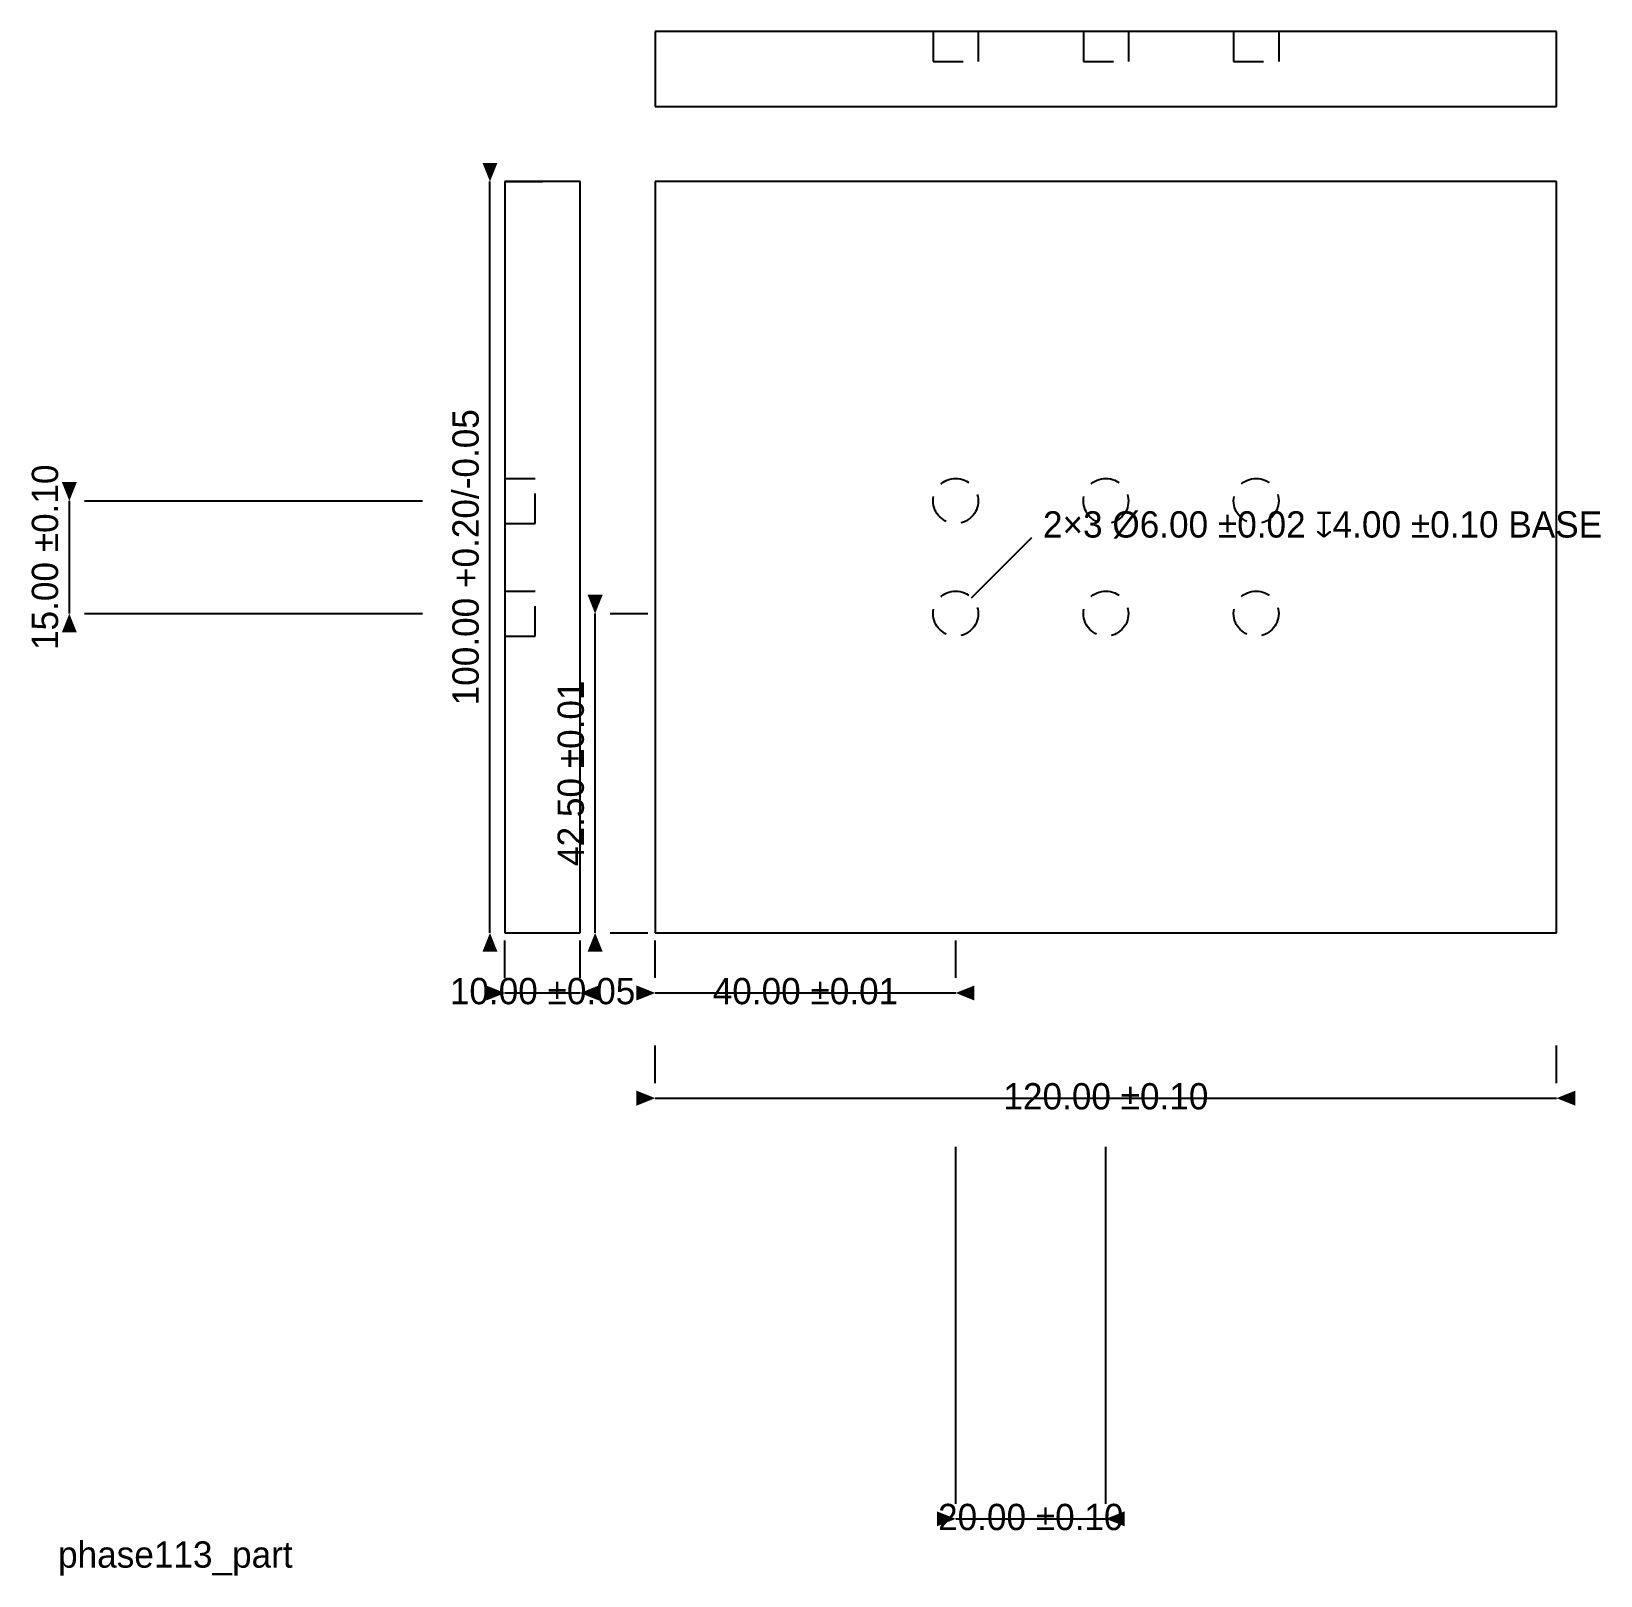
# Model space of a CAD drawing. Header units: millimetres. Extents: x 6 to 215, y 4 to 210.
import ezdxf
from ezdxf.enums import TextEntityAlignment as Align

# ---------------------------------------------------------------- set-up
doc = ezdxf.new("R2010")
doc.units = ezdxf.units.MM
doc.linetypes.add('AICAD_DASHED', pattern=[6, 4, -2])
for name, color, linetype in [('AICAD_ANNOTATION', 7, 'CONTINUOUS'), ('AICAD_DIMENSION', 7, 'CONTINUOUS'), ('AICAD_HIDDEN', 7, 'AICAD_DASHED'), ('AICAD_OBJECT', 7, 'CONTINUOUS')]:
    doc.layers.add(name, color=color, linetype=linetype)

msp = doc.modelspace()

# ---------------------------------------------------------------- linework, layer by layer
at = {"layer": 'AICAD_DIMENSION'}
for p, q in [((67.5, 89.5), (67.5, 189.5)), ((69.5, 189.5), (74.5, 189.5)), ((11.5, 132), (11.5, 147)), ((13.5, 147), (58.5, 147)), ((131.62, 134.12), (139.62, 142.12)), ((13.5, 132), (58.5, 132)), ((81.5, 89.5), (81.5, 132)), ((83.5, 132), (88.5, 132)), ((69.5, 89.5), (74.5, 89.5)), ((69.5, 83.5), (69.5, 88.5)), ((79.5, 83.5), (79.5, 88.5)), ((83.5, 89.5), (88.5, 89.5)), ((89.5, 83.5), (89.5, 88.5)), ((129.5, 83.5), (129.5, 88.5)), ((69.5, 81.5), (79.5, 81.5)), ((89.5, 81.5), (129.5, 81.5)), ((89.5, 69.5), (89.5, 74.5)), ((209.5, 69.5), (209.5, 74.5)), ((89.5, 67.5), (209.5, 67.5)), ((129.5, 13.5), (129.5, 61)), ((149.5, 13.5), (149.5, 61)), ((129.5, 11.5), (149.5, 11.5))]:
    msp.add_line(p, q, dxfattribs=at)
for points in [[(67.5, 189.5), (68.5, 192), (66.5, 192)], [(11.5, 147), (12.5, 149.5), (10.5, 149.5)], [(81.5, 132), (82.5, 134.5), (80.5, 134.5)], [(11.5, 132), (10.5, 129.5), (12.5, 129.5)], [(67.5, 89.5), (66.5, 87), (68.5, 87)], [(81.5, 89.5), (80.5, 87), (82.5, 87)], [(69.5, 81.5), (67, 82.5), (67, 80.5)], [(79.5, 81.5), (82, 80.5), (82, 82.5)], [(89.5, 81.5), (87, 82.5), (87, 80.5)], [(129.5, 81.5), (132, 80.5), (132, 82.5)], [(89.5, 67.5), (87, 68.5), (87, 66.5)], [(209.5, 67.5), (212, 66.5), (212, 68.5)], [(129.5, 11.5), (127, 12.5), (127, 10.5)], [(149.5, 11.5), (152, 10.5), (152, 12.5)]]:
    msp.add_solid(points, dxfattribs=at)
at = {"layer": 'AICAD_HIDDEN'}
for p, q in [((126.5, 209.5), (126.5, 205.5)), ((126.5, 209.5), (126.5, 205.5)), ((132.5, 209.5), (132.5, 205.5)), ((132.5, 209.5), (132.5, 205.5)), ((146.5, 209.5), (146.5, 205.5)), ((146.5, 209.5), (146.5, 205.5)), ((152.5, 209.5), (152.5, 205.5)), ((152.5, 209.5), (152.5, 205.5)), ((166.5, 209.5), (166.5, 205.5)), ((166.5, 209.5), (166.5, 205.5)), ((172.5, 209.5), (172.5, 205.5)), ((172.5, 209.5), (172.5, 205.5)), ((126.5, 205.5), (132.5, 205.5)), ((126.5, 205.5), (132.5, 205.5)), ((146.5, 205.5), (152.5, 205.5)), ((146.5, 205.5), (152.5, 205.5)), ((166.5, 205.5), (172.5, 205.5)), ((166.5, 205.5), (172.5, 205.5)), ((69.5, 150), (73.5, 150)), ((69.5, 150), (73.5, 150)), ((69.5, 150), (73.5, 150)), ((73.5, 144), (73.5, 150)), ((73.5, 144), (73.5, 150)), ((73.5, 144), (73.5, 150)), ((69.5, 144), (73.5, 144)), ((69.5, 144), (73.5, 144)), ((69.5, 144), (73.5, 144)), ((69.5, 135), (73.5, 135)), ((69.5, 135), (73.5, 135)), ((69.5, 135), (73.5, 135)), ((73.5, 129), (73.5, 135)), ((73.5, 129), (73.5, 135)), ((73.5, 129), (73.5, 135)), ((69.5, 129), (73.5, 129)), ((69.5, 129), (73.5, 129)), ((69.5, 129), (73.5, 129))]:
    msp.add_line(p, q, dxfattribs=at)
for centre in [(129.5, 147), (149.5, 147), (169.5, 147), (129.5, 132), (149.5, 132), (169.5, 132)]:
    msp.add_circle(centre, 3, dxfattribs=at)
at = {"layer": 'AICAD_OBJECT'}
for p, q in [((209.5, 209.5), (89.5, 209.5)), ((89.5, 209.5), (89.5, 199.5)), ((209.5, 199.5), (209.5, 209.5)), ((89.5, 199.5), (209.5, 199.5)), ((79.5, 189.5), (69.5, 189.5)), ((69.5, 189.5), (69.5, 89.5)), ((79.5, 89.5), (79.5, 189.5)), ((209.5, 189.5), (89.5, 189.5)), ((89.5, 189.5), (89.5, 89.5)), ((209.5, 89.5), (209.5, 189.5)), ((69.5, 89.5), (79.5, 89.5)), ((89.5, 89.5), (209.5, 89.5))]:
    msp.add_line(p, q, dxfattribs=at)

# ---------------------------------------------------------------- texts
at = {"layer": 'AICAD_ANNOTATION'}
msp.add_text('phase113_part', height=3.5, dxfattribs=at).set_placement((10, 5))
at = {"layer": 'AICAD_DIMENSION'}
for s, p in [('100.00 +0.20/-0.05', (66, 139.5)), ('15.00 ±0.10', (10, 139.5)), ('42.50 ±0.01', (80, 110.75))]:
    msp.add_text(s, height=3.5, rotation=90, dxfattribs=at).set_placement(p, align=Align.CENTER)
msp.add_text('2×3 Ø6.00 ±0.02 ↧4.00 ±0.10 BASE', height=3.5, dxfattribs=at).set_placement((141.12, 142.12))
for s, p in [('10.00 ±0.05', (74.5, 80)), ('40.00 ±0.01', (109.5, 80)), ('120.00 ±0.10', (149.5, 66)), ('20.00 ±0.10', (139.5, 10))]:
    msp.add_text(s, height=3.5, dxfattribs=at).set_placement(p, align=Align.CENTER)

doc.saveas('drawing.dxf')
